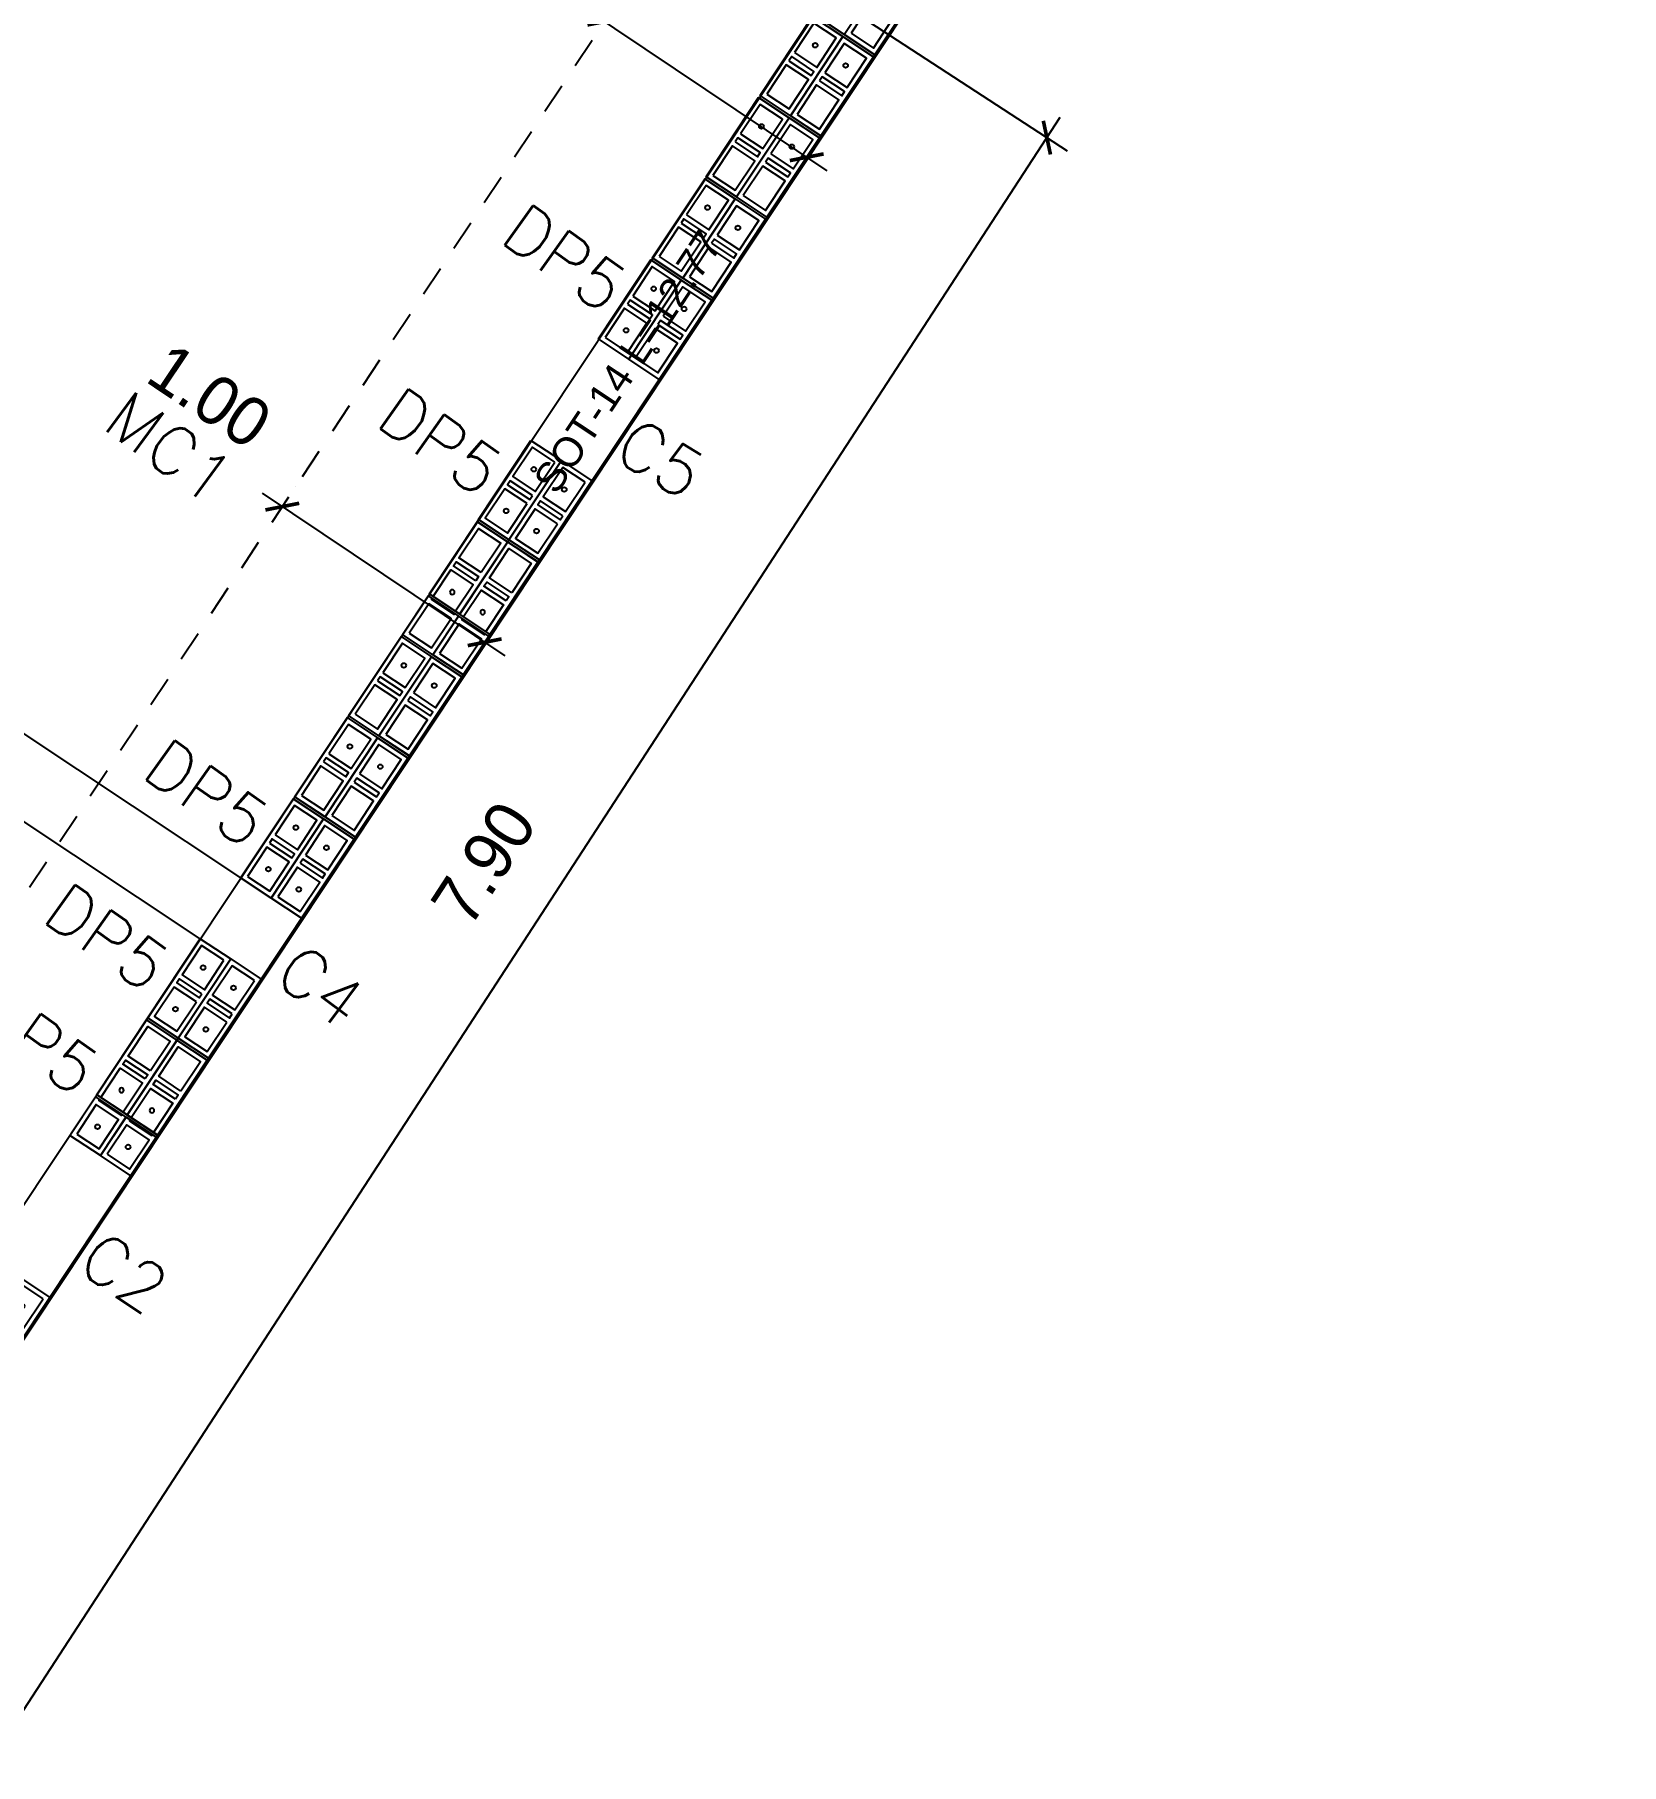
# Model space of a CAD drawing. Header units: metres. Extents: x -33.7 to 12.8, y -17.6 to 9.1.
# Drawn here: x -16.61 to -10.09, y -15.39 to -8.29 of the extents above; entities that cross this region are included whole.
import ezdxf
from ezdxf.enums import TextEntityAlignment as Align
from ezdxf.xclip import XClip

# ---------------------------------------------------------------- set-up
doc = ezdxf.new("R2010")
doc.units = ezdxf.units.M
doc.header["$XCLIPFRAME"] = 2
doc.linetypes.add('HIDDEN', pattern=[0.375, 0.25, -0.125])
for name, color, linetype in [('BLOCK251', 1, 'Continuous'), ('CIMIENTO 004', 4, 'Continuous'), ('COTAS', 1, 'Continuous'), ('CUANT-MUROS-TEXTO', 7, 'Continuous'), ('S-cotas 001', 1, 'Continuous'), ('S-solera de amarre 003', 3, 'Continuous'), ('S-text 003', 3, 'Continuous'), ('SOT Muro de contencion de 30cm', 6, 'Continuous'), ('TEX5', 4, 'Continuous'), ('ZAPATA', 6, 'Continuous')]:
    doc.layers.add(name, color=color, linetype=linetype)
doc.styles.add('ROMANS', font='romans')
doc.styles.add('ROTULOS', font='GOTHIC.TTF')
doc.styles.get("Standard").update_dxf_attribs({"font": 'arial.ttf'})
doc.dimstyles.new('DIM_100_2', dxfattribs={"dimtxt": 0.2, "dimasz": 0.1, "dimexe": 0.1, "dimexo": 0.1, "dimgap": 0.15, "dimtad": 1, "dimtxsty": 'ROTULOS', "dimblk": 'ARCHTICK', "dimcen": 0.1, "dimdle": 0.1, "dimclrd": 256, "dimclre": 256, "dimclrt": 1, "dimaunit": 1, "dimadec": 3, "dimazin": 3, "dimtfac": 1, "dimtix": 1, "dimtmove": 2, "dimatfit": 0, "dimldrblk": 'FLECHA', "dimfxl": 0.25, "dimtvp": 1, "dimlwd": -1, "dimlwe": -1})

# ---------------------------------------------------------------- blocks, each defined once
blk = doc.blocks.new('*U452')
for points in [[(-0.075, 0.4), (0.075, 0.4), (0.075, 0.01), (-0.075, 0.01)], [(0.055, 0.38), (-0.055, 0.38), (-0.055, 0.235), (0.055, 0.235)], [(0.055, 0.215), (-0.055, 0.215), (-0.055, 0.195), (0.055, 0.195)], [(0.055, 0.175), (-0.055, 0.175), (-0.055, 0.03), (0.055, 0.03)]]:
    blk.add_lwpolyline(points, close=True)
at = {"color": 251}
blk.add_lwpolyline([(-0.075, 0), (0.075, 0)], dxfattribs=at)
at = {"color": 3}
blk.add_circle((0, 0.1025), 0.00953, dxfattribs=at)
blk = doc.blocks.new('*U453')
for points in [[(-0.075, 0.4), (0.075, 0.4), (0.075, 0.01), (-0.075, 0.01)], [(0.055, 0.38), (-0.055, 0.38), (-0.055, 0.235), (0.055, 0.235)], [(0.055, 0.215), (-0.055, 0.215), (-0.055, 0.195), (0.055, 0.195)], [(0.055, 0.175), (-0.055, 0.175), (-0.055, 0.03), (0.055, 0.03)]]:
    blk.add_lwpolyline(points, close=True)
at = {"color": 251}
blk.add_lwpolyline([(-0.075, 0), (0.075, 0)], dxfattribs=at)
at = {"color": 3}
blk.add_circle((0, 0.1025), 0.00953, dxfattribs=at)
blk = doc.blocks.new('*U454')
for points in [[(-0.075, 0.4), (0.075, 0.4), (0.075, 0.01), (-0.075, 0.01)], [(0.055, 0.38), (-0.055, 0.38), (-0.055, 0.235), (0.055, 0.235)], [(0.055, 0.215), (-0.055, 0.215), (-0.055, 0.195), (0.055, 0.195)], [(0.055, 0.175), (-0.055, 0.175), (-0.055, 0.03), (0.055, 0.03)]]:
    blk.add_lwpolyline(points, close=True)
at = {"color": 251}
blk.add_lwpolyline([(-0.075, 0), (0.075, 0)], dxfattribs=at)
at = {"color": 3}
blk.add_circle((0, 0.1025), 0.00953, dxfattribs=at)
blk = doc.blocks.new('*U364')
for points in [[(-0.075, 0.4), (0.075, 0.4), (0.075, 0.21), (-0.075, 0.21)], [(0.055, 0.38), (-0.055, 0.38), (-0.055, 0.235), (0.055, 0.235)]]:
    blk.add_lwpolyline(points, close=True)
blk.add_lwpolyline([(0.055, 0.21), (0.055, 0.215), (-0.055, 0.215), (-0.055, 0.21)])
at = {"color": 251}
blk.add_lwpolyline([(-0.075, 0.2), (0.075, 0.2)], dxfattribs=at)
at = {"color": 3}
blk.add_circle((0, 0.3075), 0.00953, dxfattribs=at)
blk = doc.blocks.new('*U363')
for points in [[(-0.075, 0.4), (0.075, 0.4), (0.075, 0.01), (-0.075, 0.01)], [(0.055, 0.38), (-0.055, 0.38), (-0.055, 0.235), (0.055, 0.235)], [(0.055, 0.215), (-0.055, 0.215), (-0.055, 0.195), (0.055, 0.195)], [(0.055, 0.175), (-0.055, 0.175), (-0.055, 0.03), (0.055, 0.03)]]:
    blk.add_lwpolyline(points, close=True)
at = {"color": 251}
blk.add_lwpolyline([(-0.075, 0), (0.075, 0)], dxfattribs=at)
at = {"color": 3}
for centre in [(0, 0.3075), (0, 0.1025)]:
    blk.add_circle(centre, 0.00953, dxfattribs=at)
blk = doc.blocks.new('*U365')
for points in [[(-0.075, 0.4), (0.075, 0.4), (0.075, 0.01), (-0.075, 0.01)], [(0.055, 0.38), (-0.055, 0.38), (-0.055, 0.235), (0.055, 0.235)], [(0.055, 0.215), (-0.055, 0.215), (-0.055, 0.195), (0.055, 0.195)], [(0.055, 0.175), (-0.055, 0.175), (-0.055, 0.03), (0.055, 0.03)]]:
    blk.add_lwpolyline(points, close=True)
at = {"color": 3}
blk.add_circle((0, 0.3075), 0.00953, dxfattribs=at)
blk = doc.blocks.new('*U366')
for points in [[(-0.075, 0.4), (0.075, 0.4), (0.075, 0.01), (-0.075, 0.01)], [(0.055, 0.38), (-0.055, 0.38), (-0.055, 0.235), (0.055, 0.235)], [(0.055, 0.215), (-0.055, 0.215), (-0.055, 0.195), (0.055, 0.195)], [(0.055, 0.175), (-0.055, 0.175), (-0.055, 0.03), (0.055, 0.03)]]:
    blk.add_lwpolyline(points, close=True)
at = {"color": 251}
blk.add_lwpolyline([(-0.075, 0), (0.075, 0)], dxfattribs=at)
at = {"color": 3}
for centre in [(0, 0.3075), (0, 0.1025)]:
    blk.add_circle(centre, 0.00953, dxfattribs=at)
blk = doc.blocks.new('*U367')
for points in [[(-0.075, 0.4), (0.075, 0.4), (0.075, 0.01), (-0.075, 0.01)], [(0.055, 0.38), (-0.055, 0.38), (-0.055, 0.235), (0.055, 0.235)], [(0.055, 0.215), (-0.055, 0.215), (-0.055, 0.195), (0.055, 0.195)], [(0.055, 0.175), (-0.055, 0.175), (-0.055, 0.03), (0.055, 0.03)]]:
    blk.add_lwpolyline(points, close=True)
at = {"color": 251}
blk.add_lwpolyline([(-0.075, 0), (0.075, 0)], dxfattribs=at)
at = {"color": 3}
blk.add_circle((0, 0.1025), 0.00953, dxfattribs=at)
blk = doc.blocks.new('*U368')
for points in [[(-0.075, 0.4), (0.075, 0.4), (0.075, 0.01), (-0.075, 0.01)], [(0.055, 0.38), (-0.055, 0.38), (-0.055, 0.235), (0.055, 0.235)], [(0.055, 0.215), (-0.055, 0.215), (-0.055, 0.195), (0.055, 0.195)], [(0.055, 0.175), (-0.055, 0.175), (-0.055, 0.03), (0.055, 0.03)]]:
    blk.add_lwpolyline(points, close=True)
at = {"color": 251}
blk.add_lwpolyline([(-0.075, 0), (0.075, 0)], dxfattribs=at)
at = {"color": 3}
blk.add_circle((0, 0.1025), 0.00953, dxfattribs=at)
blk = doc.blocks.new('*U369')
for points in [[(-0.075, 0.4), (0.075, 0.4), (0.075, 0.21), (-0.075, 0.21)], [(0.055, 0.38), (-0.055, 0.38), (-0.055, 0.235), (0.055, 0.235)]]:
    blk.add_lwpolyline(points, close=True)
blk.add_lwpolyline([(0.055, 0.21), (0.055, 0.215), (-0.055, 0.215), (-0.055, 0.21)])
at = {"color": 251}
blk.add_lwpolyline([(-0.075, 0.2), (0.075, 0.2)], dxfattribs=at)
blk = doc.blocks.new('*U371')
for points in [[(-0.075, 0.4), (0.075, 0.4), (0.075, 0.01), (-0.075, 0.01)], [(0.055, 0.38), (-0.055, 0.38), (-0.055, 0.235), (0.055, 0.235)], [(0.055, 0.215), (-0.055, 0.215), (-0.055, 0.195), (0.055, 0.195)], [(0.055, 0.175), (-0.055, 0.175), (-0.055, 0.03), (0.055, 0.03)]]:
    blk.add_lwpolyline(points, close=True)
at = {"color": 251}
blk.add_lwpolyline([(-0.075, 0), (0.075, 0)], dxfattribs=at)
at = {"color": 3}
blk.add_circle((0, 0.1025), 0.00953, dxfattribs=at)
blk = doc.blocks.new('*U370')
for points in [[(-0.075, 0.4), (0.075, 0.4), (0.075, 0.01), (-0.075, 0.01)], [(0.055, 0.38), (-0.055, 0.38), (-0.055, 0.235), (0.055, 0.235)], [(0.055, 0.215), (-0.055, 0.215), (-0.055, 0.195), (0.055, 0.195)], [(0.055, 0.175), (-0.055, 0.175), (-0.055, 0.03), (0.055, 0.03)]]:
    blk.add_lwpolyline(points, close=True)
at = {"color": 251}
blk.add_lwpolyline([(-0.075, 0), (0.075, 0)], dxfattribs=at)
at = {"color": 3}
blk.add_circle((0, 0.1025), 0.00953, dxfattribs=at)
blk = doc.blocks.new('_ArchTick')
at = {"color": 0, "linetype": 'ByBlock', "lineweight": -2, "const_width": 0.15}
blk.add_lwpolyline([(-0.5, -0.5), (0.5, 0.5)], dxfattribs=at)
blk = doc.blocks.new('*D439')
at = {"layer": 'COTAS', "transparency": 16777216}
for p, q in [((-14.2123, -8.1534), (-14.2123, -8.1534)), ((-14.3511, -8.1808), (-13.3541, -8.8493)), ((-13.3815, -8.7105), (-13.3815, -8.7105))]:
    blk.add_line(p, q, dxfattribs=at)
at = {"layer": 'Defpoints', "color": 0, "transparency": 16777216}
for p in [(-14.268, -8.2364), (-13.4372, -8.7936), (-13.4372, -8.7936)]:
    blk.add_point(p, dxfattribs=at)
at = {"layer": 'COTAS', "linetype": 'ByBlock', "transparency": 16777216, "xscale": 0.1, "yscale": 0.1, "zscale": 0.1}
for p, rotation in [((-14.268, -8.2364), 146.155785536985), ((-13.4372, -8.7936), 326.1557855369851)]:
    blk.add_blockref('_ArchTick', p, dxfattribs=dict(at, rotation=rotation))
at = {"layer": 'COTAS', "color": 1, "transparency": 16777216, "insert": (-14.5663, -7.7818), "char_height": 0.2, "attachment_point": 5, "rotation": 326.15579, "style": 'ROTULOS'}
blk.add_mtext('\\A1;1.00', dxfattribs=at)
blk = doc.blocks.new('FLECHA')
h = blk.add_hatch(color=256)
edge = h.paths.add_edge_path()
edge.add_line((-0.76, -0.716), (-0.346, 0))
edge.add_line((-0.346, 0), (-0.76, 0.716))
edge.add_arc((-0.63, 0.791), 0.15, 30, 210, ccw=False)
edge.add_line((-0.5, 0.866), (0, 0))
edge.add_line((0, 0), (-0.5, -0.866))
edge.add_arc((-0.63, -0.791), 0.15, 150, 330, ccw=False)
blk.add_line((-0.346, 0), (-1.83, 0))
blk.add_lwpolyline([(-0.76, -0.716), (-0.346, 0), (-0.76, 0.716, -1), (-0.5, 0.866), (0, 0), (-0.5, -0.866, -1)], format="xyb", close=True)
blk = doc.blocks.new('*D440')
at = {"layer": 'COTAS', "transparency": 16777216}
for p, q in [((-15.5347, -10.1454), (-15.5347, -10.1454)), ((-15.6735, -10.1727), (-14.6766, -10.8412)), ((-14.7039, -10.7025), (-14.7039, -10.7025))]:
    blk.add_line(p, q, dxfattribs=at)
at = {"layer": 'Defpoints', "color": 0, "transparency": 16777216}
for p in [(-15.5904, -10.2284), (-14.7596, -10.7855), (-14.7596, -10.7855)]:
    blk.add_point(p, dxfattribs=at)
at = {"layer": 'COTAS', "linetype": 'ByBlock', "transparency": 16777216, "xscale": 0.1, "yscale": 0.1, "zscale": 0.1}
for p, rotation in [((-15.5904, -10.2284), 146.1557855369851), ((-14.7596, -10.7855), 326.1557855369852)]:
    blk.add_blockref('_ArchTick', p, dxfattribs=dict(at, rotation=rotation))
at = {"layer": 'COTAS', "color": 1, "transparency": 16777216, "insert": (-15.8887, -9.7738), "char_height": 0.2, "attachment_point": 5, "rotation": 326.15579, "style": 'ROTULOS'}
blk.add_mtext('\\A1;1.00', dxfattribs=at)
blk = doc.blocks.new('*D461')
at = {"layer": 'Defpoints', "color": 0, "transparency": 16777216}
for p in [(-13.3539, -8.1255), (-12.4511, -8.7131), (-17.6472, -14.7226)]:
    blk.add_point(p, dxfattribs=at)
at = {"layer": 'S-cotas 001', "transparency": 16777216}
for p, q in [((-13.2701, -8.1801), (-12.3673, -8.7676)), ((-16.7989, -15.394), (-12.3965, -8.6292)), ((-17.5634, -14.7772), (-16.6606, -15.3647))]:
    blk.add_line(p, q, dxfattribs=at)
at = {"layer": 'S-cotas 001', "linetype": 'ByBlock', "transparency": 16777216, "xscale": 0.1, "yscale": 0.1, "zscale": 0.1}
for p, rotation in [((-12.4511, -8.7131), 56.94451861768274), ((-16.7444, -15.3102), 236.9445186176827)]:
    blk.add_blockref('_ArchTick', p, dxfattribs=dict(at, rotation=rotation))
at = {"layer": 'S-cotas 001', "color": 1, "transparency": 16777216, "insert": (-14.7625, -11.6933), "char_height": 0.2, "attachment_point": 5, "rotation": 56.94452, "style": 'ROTULOS'}
blk.add_mtext('\\A1;\\A1;7.90', dxfattribs=at)

msp = doc.modelspace()

# ---------------------------------------------------------------- linework, layer by layer
at = {"layer": 'CIMIENTO 004'}
msp.add_lwpolyline([(-17.1568, -14.407), (-10.0922, -3.7636)], dxfattribs=at)
at = {"layer": 'CIMIENTO 004', "linetype": 'HIDDEN', "ltscale": 0.5}
msp.add_lwpolyline([(-18.2458, -14.2282), (-13.937, -7.7379)], dxfattribs=at)
at = {"layer": 'S-solera de amarre 003'}
for points in [[(-15.7614, -11.753), (-20.6719, -8.4888)], [(-15.9275, -12.0028), (-20.838, -8.7387)]]:
    msp.add_lwpolyline(points, dxfattribs=at)
at = {"layer": 'SOT Muro de contencion de 30cm'}
msp.add_lwpolyline([(-17.5783, -15.0318), (-10.5144, -4.3993), (-10.7643, -4.2333), (-17.8282, -14.8658)], close=True, dxfattribs=at)
at = {"layer": 'ZAPATA'}
msp.add_lwpolyline([(-13.1043, -8.2924), (-13.1043, -8.2924), (-17.3169, -14.637)], dxfattribs=at)

# ---------------------------------------------------------------- block references
at = {"layer": 'BLOCK251'}
for name, p, rotation in [('*U454', (-12.9993, -7.9981), 146.4290513009439), ('*U371', (-13.3454, -8.2484), 146.4290513009439), ('*U453', (-13.2207, -8.3313), 146.4290513009439), ('*U370', (-13.5666, -8.5817), 146.4290513009439), ('*U452', (-13.4417, -8.6647), 146.4290513009439), ('*U371', (-13.7878, -8.9149), 146.4290513009439), ('*U371', (-13.6629, -8.998), 146.4290513009439), ('*U366', (-14.009, -9.2482), 146.4290513009439), ('*U366', (-13.8841, -9.3313), 146.4290513009439), ('*U363', (-14.7281, -10.3314), 326.4290513009438), ('*U363', (-14.6031, -10.4143), 326.4290513009438), ('*U369', (-14.8134, -10.4618), 146.4290513009439), ('*U369', (-14.6885, -10.5448), 146.4290513009439), ('*U368', (-15.0349, -10.795), 146.4290513009439), ('*U368', (-14.9099, -10.8779), 146.4290513009439), ('*U367', (-15.2563, -11.1281), 146.4290513009439), ('*U367', (-15.1313, -11.211), 146.4290513009439), ('*U366', (-15.4778, -11.4612), 146.4290513009439), ('*U366', (-15.3528, -11.5441), 146.4290513009439), ('*U363', (-16.086, -12.3777), 326.4290513009438), ('*U363', (-15.9609, -12.4608), 326.4290513009438), ('*U364', (-16.1787, -12.519), 146.4290513009439), ('*U364', (-16.0535, -12.6021), 146.4290513009439), ('*U363', (-16.8288, -13.768), 326.4290513009438)]:
    msp.add_blockref(name, p, dxfattribs=dict(at, rotation=rotation))
ref = msp.add_blockref('*U365', (-14.7226, -10.3231), dxfattribs=dict(at, xscale=-1, rotation=146.3860430117086))
XClip(ref).set_block_clipping_path([(-0.0743610676, 0), (0.0762477371, 0.3657856791)])
ref = msp.add_blockref('*U365', (-14.5976, -10.4061), dxfattribs=dict(at, xscale=-1, rotation=146.3860430117086))
XClip(ref).set_block_clipping_path([(-0.0743610676, 0), (0.0762477371, 0.3657856791)])
ref = msp.add_blockref('*U365', (-16.0805, -12.3694), dxfattribs=dict(at, xscale=-1, rotation=146.3860430117086))
XClip(ref).set_block_clipping_path([(-0.0743610676, 0), (0.0749999992, 0.3791002751)])
ref = msp.add_blockref('*U365', (-15.9554, -12.4525), dxfattribs=dict(at, xscale=-1, rotation=146.3860430117086))
XClip(ref).set_block_clipping_path([(-0.0743610676, 0), (0.0749999992, 0.3791002751)])

# ---------------------------------------------------------------- texts
at = {"layer": 'CUANT-MUROS-TEXTO'}
msp.add_text('SOT-14 L=12.77', height=0.12, rotation=56.40125, dxfattribs=at).set_placement((-14.1713, -9.6326), align=Align.MIDDLE_CENTER)
at = {"layer": 'S-text 003', "style": 'ROMANS'}
for p in [(-14.2713, -9.4425), (-14.7823, -10.1967), (-15.7421, -11.6399), (-16.1514, -12.2319), (-16.4396, -12.6581)]:
    msp.add_text('DP5', height=0.2, rotation=324.64766, dxfattribs=at).set_placement(p, align=Align.RIGHT)
at = {"layer": 'TEX5', "style": 'ROMANS'}
for s, rotation, p in [('MC1', 323.61565, (-15.888, -10.2329)), ('C5', 328.81638, (-13.9392, -10.2086)), ('C4', 323.66947, (-15.3496, -12.383)), ('C2', 326.30993, (-16.1487, -13.5563))]:
    msp.add_text(s, height=0.2, rotation=rotation, dxfattribs=at).set_placement(p, align=Align.RIGHT)

# ---------------------------------------------------------------- dimensions: what is measured, and where the dimension line sits
at = {"layer": 'COTAS'}
for base, p1, p2, picture, middle in [((-13.4372, -8.7936), (-14.268, -8.2364), (-13.4372, -8.7936), '*D439', (-14.5663, -7.7818)), ((-14.7596, -10.7855), (-15.5904, -10.2284), (-14.7596, -10.7855), '*D440', (-15.8887, -9.7738))]:
    dim = msp.add_linear_dim(base=base, p1=p1, p2=p2, angle=326.15579, dimstyle='DIM_100_2', dxfattribs=at)
    dim.commit()
    dim.dimension.update_dxf_attribs({"geometry": picture, "text_midpoint": middle, "dimtype": 161})
at = {"layer": 'S-cotas 001'}
dim = msp.add_linear_dim(base=(-12.4511, -8.7131), p1=(-17.6472, -14.7226), p2=(-13.3539, -8.1255), angle=56.94452, text='\\A1;7.90', dimstyle='DIM_100_2', override={"dimtxsty": 'ROTULOS'}, dxfattribs=at)
dim.commit()
dim.dimension.update_dxf_attribs({"geometry": '*D461', "text_midpoint": (-14.7625, -11.6933), "dimtype": 161})

doc.saveas('drawing.dxf')
